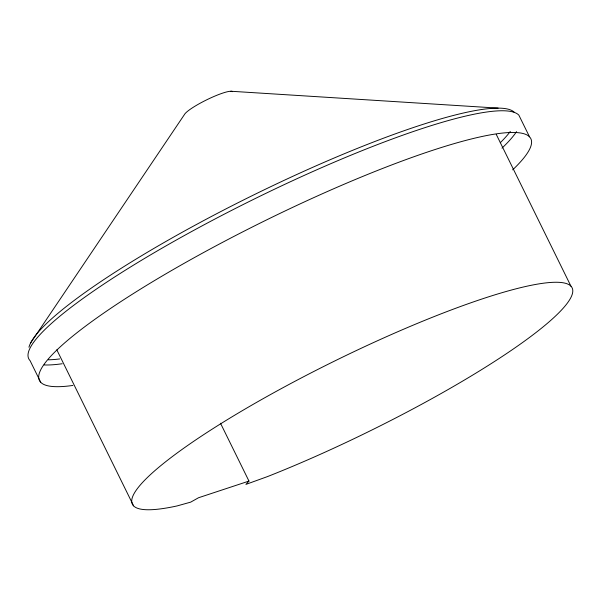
<?xml version="1.0" encoding="UTF-8"?>
<svg xmlns="http://www.w3.org/2000/svg" width="601" height="601" viewBox="0 0 601 601"><rect width="100%" height="100%" fill="white"/><g stroke="black" fill="none" stroke-linecap="round" stroke-linejoin="round"><path stroke-width="0.9" d="M30.689 342.848L184.417 114.588A26.955 4.312 -26.2 0 1 208.502 98.955A26.955 4.312 -26.2 0 1 232.519 91.683M248.972 481.085L245.884 484.406L267.513 476.578A245.013 39.17 -26.2 0 0 572.558 293.003A245.013 39.17 -26.2 0 0 286.324 385.895A245.013 39.17 -26.2 0 0 177.077 505.929L190.697 502.135L198.533 497.741L248.972 481.085L220.492 423.217M230.889 91.247L498.116 108.12M529.534 136.848L518.858 115.144A273.831 43.783 -26.2 0 0 242.721 204.761A273.831 43.783 -26.2 0 0 30.05 360.608L40.725 382.311M496.253 134.384L570.95 286.189M56.817 349.827L133.58 505.824M510.317 131.446A271.089 43.34 -26.2 0 1 500.302 142.692M59.657 358.947A271.089 43.34 -26.2 0 1 48.35 359.804M28.953 347.243A271.089 43.34 -26.2 0 1 263.877 189.969A271.089 43.34 -26.2 0 1 514.494 112.47M516.544 131.627A273.831 43.783 -26.2 0 1 501.978 148.146M62.196 363.74A273.831 43.783 -26.2 0 1 44.113 364.942M72.879 385.444A273.831 43.783 -26.2 0 1 268.061 219.185A273.831 43.783 -26.2 0 1 512.661 169.85"/></g></svg>
